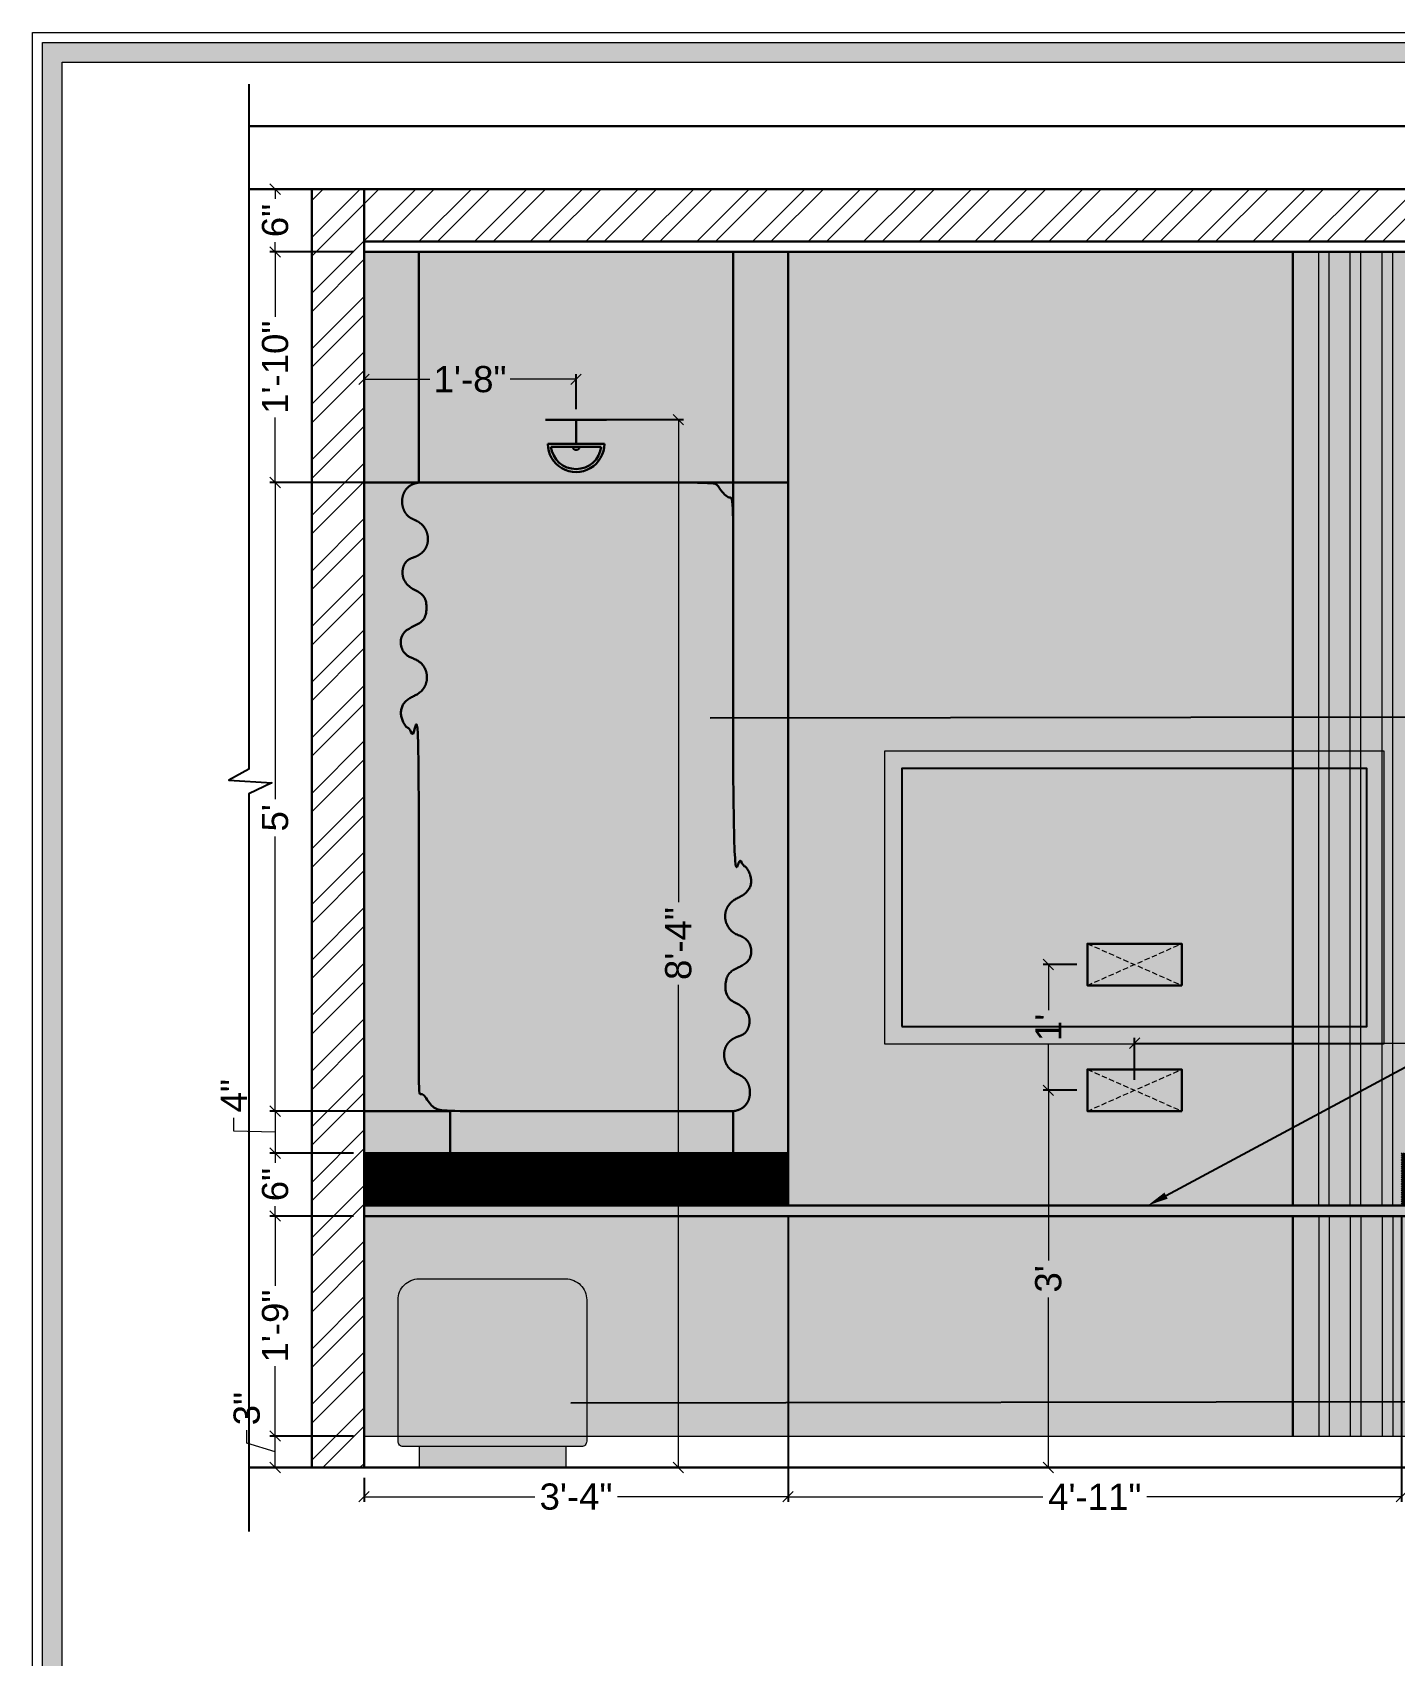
# Model space of a CAD drawing. Header units: millimetres. Extents: x 133760 to 136133, y -184957 to -182282.
# Drawn here: x 134092.3 to 134222.2, y -184469.4 to -184314.5 of the extents above; entities that cross this region are included whole.
import ezdxf
from ezdxf import colors
from ezdxf.entities.mleader import LeaderData, LeaderLine
from ezdxf.math import Vec2, Vec3

# ---------------------------------------------------------------- set-up
doc = ezdxf.new("R2010")
doc.units = ezdxf.units.MM
doc.header["$MEASUREMENT"] = 0
doc.header["$PDMODE"] = 35
for name, pattern in [('DASHED', [0.75, 0.5, -0.25]), ('DASHED2', [0.375, 0.25, -0.125]), ('DASHEDX2', [1.5, 1, -0.5])]:
    doc.linetypes.add(name, pattern=pattern)
doc.layers.get('Defpoints').update_dxf_attribs({"color": 220})
doc.layers.add('AR HATCH-7', color=7, linetype='Continuous')
for name, color, linetype, lineweight in [('Dimension', 10, 'DASHEDX2', 20), ('ELEC-wires', 1, 'DASHED2', 13), ('Electrical', 84, 'Continuous', 30), ('FURNITURE', 32, 'Continuous', 9), ('FURNITURE-1', 252, 'Continuous', 13), ('GF FALSE CEILING', 6, 'Continuous', 35), ('SECTION ( SLAB PLine )', 104, 'Continuous', 30), ('Text', 7, 'Continuous', 15), ('wall', 7, 'Continuous', 30)]:
    doc.layers.add(name, color=color, linetype=linetype, lineweight=lineweight)
doc.styles.add('Arial', font='arial.ttf')
doc.styles.add('style4', font='ARIALN.TTF')
doc.dimstyles.new('ISO-25', dxfattribs={"dimtxt": 2.5, "dimasz": 1, "dimexe": 0.5, "dimexo": 1, "dimtad": 0, "dimdec": 0, "dimlunit": 4, "dimtxsty": 'Arial', "dimblk": 'OBLIQUE', "dimcen": 2.5, "dimclrd": 1, "dimclre": 1, "dimclrt": 5, "dimadec": 0, "dimazin": 0, "dimtfac": 1, "dimtdec": 0, "dimtmove": 0, "dimatfit": 3, "dimfxl": 1, "dimtfillclr": 5, "dimlwd": -1, "dimarcsym": 0})

# ---------------------------------------------------------------- blocks, each defined once
blk = doc.blocks.new('ER4TA')
at = {"layer": 'FURNITURE', "ltscale": 3, "true_color": 0xdfe2e1, "transparency": 33554687}
h = blk.add_hatch(color=254, dxfattribs=at)
h.dxf.hatch_style = 1
edge = h.paths.add_edge_path()
edge.add_line((127947.03, 25927.52), (127961.03, 25927.52))
edge.add_arc((127961.03, 25925.52), 2, 0, 90, ccw=False)
edge.add_line((127963.03, 25925.52), (127963.03, 25912.02))
edge.add_arc((127962.53, 25912.02), 0.5, -90, 0, ccw=False)
edge.add_line((127962.53, 25911.52), (127945.53, 25911.52))
edge.add_arc((127945.53, 25912.02), 0.5, 180, 270, ccw=False)
edge.add_line((127945.03, 25912.02), (127945.03, 25925.52))
edge.add_arc((127947.03, 25925.52), 2, 90, 180, ccw=False)
at = {"layer": 'FURNITURE', "ltscale": 3, "true_color": 0xc9bfbb, "transparency": 33554687}
h = blk.add_hatch(color=9, dxfattribs=at)
h.dxf.hatch_style = 1
h.paths.add_polyline_path([(127961.03, 25909.52), (127947.03, 25909.52), (127947.03, 25911.52), (127961.03, 25911.52)])
at = {"layer": 'FURNITURE', "ltscale": 3}
for p, q in [((127947.03, 25911.52, 64536.69), (127947.03, 25909.52, 64536.69)), ((127961.03, 25911.52, 64536.69), (127961.03, 25909.52, 64536.69)), ((127947.03, 25909.52, 64536.69), (127961.03, 25909.52, 64536.69))]:
    blk.add_line(p, q, dxfattribs=at)
at = {"layer": 'FURNITURE', "ltscale": 3, "elevation": 64536.69}
blk.add_lwpolyline([(127947.03, 25927.52), (127961.03, 25927.52, -0.414214), (127963.03, 25925.52), (127963.03, 25912.02, -0.414214), (127962.53, 25911.52), (127945.53, 25911.52, -0.414214), (127945.03, 25912.02), (127945.03, 25925.52, -0.414214)], format="xyb", close=True, dxfattribs=at)
blk = doc.blocks.new('_Oblique')
at = {"layer": 'wall', "color": 0, "lineweight": -2}
blk.add_line((-0.5, -0.5), (0.5, 0.5), dxfattribs=at)
blk = doc.blocks.new('*D143')
at = {"layer": 'Defpoints', "color": 0, "transparency": 16777216}
for p in [(134164.38, -184426.45), (134123.93, -184451.45), (134164.38, -184454.24)]:
    blk.add_point(p, dxfattribs=at)
at = {"layer": 'FURNITURE', "color": 1, "lineweight": -2, "transparency": 16777216}
for p, q in [((134164.38, -184427.45), (134164.38, -184454.74)), ((134123.93, -184452.45), (134123.93, -184454.74))]:
    blk.add_line(p, q, dxfattribs=at)
at = {"layer": 'FURNITURE', "color": 1, "transparency": 16777216}
for p, q in [((134123.93, -184454.24), (134140.21, -184454.24)), ((134164.38, -184454.24), (134148.1, -184454.24))]:
    blk.add_line(p, q, dxfattribs=at)
at = {"layer": 'FURNITURE', "color": 1, "transparency": 16777216, "rotation": 180}
blk.add_blockref('_Oblique', (134123.93, -184454.24), dxfattribs=at)
at = {"layer": 'FURNITURE', "color": 1, "transparency": 16777216}
blk.add_blockref('_Oblique', (134164.38, -184454.24), dxfattribs=at)
at = {"layer": 'FURNITURE', "color": 5, "lineweight": 0, "transparency": 16777216, "insert": (134144.15, -184454.24), "char_height": 2.5, "attachment_point": 5, "style": 'Arial'}
blk.add_mtext('3\'-4"', dxfattribs=at)
blk = doc.blocks.new('*D144')
at = {"layer": 'Defpoints', "color": 0, "transparency": 16777216}
for p in [(134164.38, -184426.45), (134222.92, -184426.45), (134222.92, -184454.24)]:
    blk.add_point(p, dxfattribs=at)
at = {"layer": 'FURNITURE', "color": 1, "lineweight": -2, "transparency": 16777216}
for p, q in [((134164.38, -184427.45), (134164.38, -184454.74)), ((134222.92, -184427.45), (134222.92, -184454.74))]:
    blk.add_line(p, q, dxfattribs=at)
at = {"layer": 'FURNITURE', "color": 1, "transparency": 16777216}
for p, q in [((134164.38, -184454.24), (134188.68, -184454.24)), ((134222.92, -184454.24), (134198.62, -184454.24))]:
    blk.add_line(p, q, dxfattribs=at)
at = {"layer": 'FURNITURE', "color": 1, "transparency": 16777216, "rotation": 180}
blk.add_blockref('_Oblique', (134164.38, -184454.24), dxfattribs=at)
at = {"layer": 'FURNITURE', "color": 1, "transparency": 16777216}
blk.add_blockref('_Oblique', (134222.92, -184454.24), dxfattribs=at)
at = {"layer": 'FURNITURE', "color": 5, "lineweight": 0, "transparency": 16777216, "insert": (134193.65, -184454.24), "char_height": 2.5, "attachment_point": 5, "style": 'Arial'}
blk.add_mtext('4\'-11"', dxfattribs=at)
blk = doc.blocks.new('*D146')
at = {"layer": 'Defpoints', "color": 0, "transparency": 16777216}
for p in [(134115.45, -184448.45), (134123.93, -184448.45), (134123.93, -184451.45)]:
    blk.add_point(p, dxfattribs=at)
at = {"layer": 'FURNITURE', "color": 1, "transparency": 16777216}
for p, q in [((134112.74, -184449.14), (134112.74, -184447.89)), ((134115.45, -184449.95), (134112.74, -184449.14)), ((134115.45, -184451.45), (134115.45, -184448.45))]:
    blk.add_line(p, q, dxfattribs=at)
at = {"layer": 'FURNITURE', "color": 1, "lineweight": -2, "transparency": 16777216}
for p, q in [((134122.93, -184448.45), (134114.95, -184448.45)), ((134122.93, -184451.45), (134114.95, -184451.45))]:
    blk.add_line(p, q, dxfattribs=at)
at = {"layer": 'FURNITURE', "color": 1, "transparency": 16777216}
for p, rotation in [((134115.45, -184448.45), 90), ((134115.45, -184451.45), 270)]:
    blk.add_blockref('_Oblique', p, dxfattribs=dict(at, rotation=rotation))
at = {"layer": 'FURNITURE', "color": 5, "lineweight": 0, "transparency": 16777216, "insert": (134112.74, -184445.83), "char_height": 2.5, "attachment_point": 5, "rotation": 90, "style": 'Arial'}
blk.add_mtext('3"', dxfattribs=at)
blk = doc.blocks.new('*D147')
at = {"layer": 'Defpoints', "color": 0, "transparency": 16777216}
for p in [(134115.45, -184427.45), (134123.93, -184427.45), (134123.93, -184448.45)]:
    blk.add_point(p, dxfattribs=at)
at = {"layer": 'FURNITURE', "color": 1, "lineweight": -2, "transparency": 16777216}
for p, q in [((134122.93, -184427.45), (134114.95, -184427.45)), ((134122.93, -184448.45), (134114.95, -184448.45))]:
    blk.add_line(p, q, dxfattribs=at)
at = {"layer": 'FURNITURE', "color": 1, "transparency": 16777216}
for p, q in [((134115.45, -184427.45), (134115.45, -184434.12)), ((134115.45, -184448.45), (134115.45, -184441.78))]:
    blk.add_line(p, q, dxfattribs=at)
for p, rotation in [((134115.45, -184427.45), 90), ((134115.45, -184448.45), 270)]:
    blk.add_blockref('_Oblique', p, dxfattribs=dict(at, rotation=rotation))
at = {"layer": 'FURNITURE', "color": 5, "lineweight": 0, "transparency": 16777216, "insert": (134115.45, -184437.95), "char_height": 2.5, "attachment_point": 5, "rotation": 90, "style": 'Arial'}
blk.add_mtext('1\'-9"', dxfattribs=at)
blk = doc.blocks.new('*D148')
at = {"layer": 'Defpoints', "color": 0, "transparency": 16777216}
for p in [(134115.45, -184421.45), (134123.93, -184421.45), (134123.93, -184427.45)]:
    blk.add_point(p, dxfattribs=at)
at = {"layer": 'FURNITURE', "color": 1, "lineweight": -2, "transparency": 16777216}
for p, q in [((134122.93, -184421.45), (134114.95, -184421.45)), ((134122.93, -184427.45), (134114.95, -184427.45))]:
    blk.add_line(p, q, dxfattribs=at)
at = {"layer": 'FURNITURE', "color": 1, "transparency": 16777216}
for p, q in [((134115.45, -184421.45), (134115.45, -184422.38)), ((134115.45, -184427.45), (134115.45, -184426.52))]:
    blk.add_line(p, q, dxfattribs=at)
for p, rotation in [((134115.45, -184421.45), 90), ((134115.45, -184427.45), 270)]:
    blk.add_blockref('_Oblique', p, dxfattribs=dict(at, rotation=rotation))
at = {"layer": 'FURNITURE', "color": 5, "lineweight": 0, "transparency": 16777216, "insert": (134115.45, -184424.45), "char_height": 2.5, "attachment_point": 5, "rotation": 90, "style": 'Arial'}
blk.add_mtext('6"', dxfattribs=at)
blk = doc.blocks.new('*D149')
at = {"layer": 'Defpoints', "color": 0, "transparency": 16777216}
for p in [(134115.45, -184357.45), (134129.15, -184357.45), (134145, -184417.45)]:
    blk.add_point(p, dxfattribs=at)
at = {"layer": 'FURNITURE', "color": 1, "lineweight": -2, "transparency": 16777216}
for p, q in [((134128.15, -184357.45), (134114.95, -184357.45)), ((134144, -184417.45), (134114.95, -184417.45))]:
    blk.add_line(p, q, dxfattribs=at)
at = {"layer": 'FURNITURE', "color": 1, "transparency": 16777216}
for p, q in [((134115.45, -184357.45), (134115.45, -184387.68)), ((134115.45, -184417.45), (134115.45, -184391.23))]:
    blk.add_line(p, q, dxfattribs=at)
for p, rotation in [((134115.45, -184357.45), 90), ((134115.45, -184417.45), 270)]:
    blk.add_blockref('_Oblique', p, dxfattribs=dict(at, rotation=rotation))
at = {"layer": 'FURNITURE', "color": 5, "lineweight": 0, "transparency": 16777216, "insert": (134115.45, -184389.45), "char_height": 2.5, "attachment_point": 5, "rotation": 90, "style": 'Arial'}
blk.add_mtext("5'", dxfattribs=at)
blk = doc.blocks.new('*D150')
at = {"layer": 'Defpoints', "color": 0, "transparency": 16777216}
for p in [(134115.45, -184329.45), (134123.93, -184329.45), (134123.93, -184335.45)]:
    blk.add_point(p, dxfattribs=at)
at = {"layer": 'FURNITURE', "color": 1, "lineweight": -2, "transparency": 16777216}
for p, q in [((134122.93, -184329.45), (134114.95, -184329.45)), ((134122.93, -184335.45), (134114.95, -184335.45))]:
    blk.add_line(p, q, dxfattribs=at)
at = {"layer": 'FURNITURE', "color": 1, "transparency": 16777216}
for p, q in [((134115.45, -184329.45), (134115.45, -184330.38)), ((134115.45, -184335.45), (134115.45, -184334.52))]:
    blk.add_line(p, q, dxfattribs=at)
for p, rotation in [((134115.45, -184329.45), 90), ((134115.45, -184335.45), 270)]:
    blk.add_blockref('_Oblique', p, dxfattribs=dict(at, rotation=rotation))
at = {"layer": 'FURNITURE', "color": 5, "lineweight": 0, "transparency": 16777216, "insert": (134115.45, -184332.45), "char_height": 2.5, "attachment_point": 5, "rotation": 90, "style": 'Arial'}
blk.add_mtext('6"', dxfattribs=at)
blk = doc.blocks.new('*D151')
at = {"layer": 'Defpoints', "color": 0, "transparency": 16777216}
for p in [(134145, -184417.45), (134115.45, -184421.45), (134123.93, -184421.45)]:
    blk.add_point(p, dxfattribs=at)
at = {"layer": 'FURNITURE', "color": 1, "lineweight": -2, "transparency": 16777216}
for p, q in [((134144, -184417.45), (134114.95, -184417.45)), ((134122.93, -184421.45), (134114.95, -184421.45))]:
    blk.add_line(p, q, dxfattribs=at)
at = {"layer": 'FURNITURE', "color": 1, "transparency": 16777216}
for p, q in [((134115.45, -184417.45), (134115.45, -184421.45)), ((134111.5, -184419.34), (134111.5, -184418.09)), ((134115.45, -184419.45), (134111.5, -184419.34))]:
    blk.add_line(p, q, dxfattribs=at)
for p, rotation in [((134115.45, -184417.45), 90), ((134115.45, -184421.45), 270)]:
    blk.add_blockref('_Oblique', p, dxfattribs=dict(at, rotation=rotation))
at = {"layer": 'FURNITURE', "color": 5, "lineweight": 0, "transparency": 16777216, "insert": (134111.5, -184415.97), "char_height": 2.5, "attachment_point": 5, "rotation": 90, "style": 'Arial'}
blk.add_mtext('4"', dxfattribs=at)
blk = doc.blocks.new('*D152')
at = {"layer": 'Defpoints', "color": 0, "transparency": 16777216}
for p in [(134115.45, -184335.45), (134123.93, -184335.45), (134129.15, -184357.45)]:
    blk.add_point(p, dxfattribs=at)
at = {"layer": 'FURNITURE', "color": 1, "lineweight": -2, "transparency": 16777216}
for p, q in [((134122.93, -184335.45), (134114.95, -184335.45)), ((134128.15, -184357.45), (134114.95, -184357.45))]:
    blk.add_line(p, q, dxfattribs=at)
at = {"layer": 'FURNITURE', "color": 1, "transparency": 16777216}
for p, q in [((134115.45, -184335.45), (134115.45, -184341.65)), ((134115.45, -184357.45), (134115.45, -184351.25))]:
    blk.add_line(p, q, dxfattribs=at)
for p, rotation in [((134115.45, -184335.45), 90), ((134115.45, -184357.45), 270)]:
    blk.add_blockref('_Oblique', p, dxfattribs=dict(at, rotation=rotation))
at = {"layer": 'FURNITURE', "color": 5, "lineweight": 0, "transparency": 16777216, "insert": (134115.45, -184346.45), "char_height": 2.5, "attachment_point": 5, "rotation": 90, "style": 'Arial'}
blk.add_mtext('1\'-10"', dxfattribs=at)
blk = doc.blocks.new('A$C2E9001B6')
at = {"layer": 'Electrical', "ltscale": 10}
for p, q in [((0, 5), (5.83, 5)), ((2.92, 2.71), (2.92, 5)), ((0.21, 2.71), (5.62, 2.71)), ((0.51, 2.42), (5.32, 2.42))]:
    blk.add_line(p, q, dxfattribs=at)
at = {"layer": 'Electrical', "ltscale": 10, "extrusion": (0, 0, -1)}
for centre, major_axis, start_param, end_param in [((2.92, 2.71), (-1.91, 1.91), 2.356194, 5.497787), ((2.92, 2.71), (1.71, 1.71), 0.902965, 3.809424), ((2.92, 2.43), (-0.223, 0.223), 2.378522, 5.47546)]:
    blk.add_ellipse(centre, major_axis=major_axis, ratio=1, start_param=start_param, end_param=end_param, dxfattribs=at)
blk = doc.blocks.new('*D276')
at = {"layer": 'Defpoints', "color": 0, "transparency": 16777216}
for p in [(134123.93, -184347.6), (134123.93, -184351.45), (134144.15, -184351.45)]:
    blk.add_point(p, dxfattribs=at)
at = {"layer": 'FURNITURE', "color": 1, "lineweight": -2, "transparency": 16777216}
for p, q in [((134123.93, -184350.45), (134123.93, -184347.1)), ((134144.15, -184350.45), (134144.15, -184347.1))]:
    blk.add_line(p, q, dxfattribs=at)
at = {"layer": 'FURNITURE', "color": 1, "transparency": 16777216}
for p, q in [((134123.93, -184347.6), (134130.21, -184347.6)), ((134144.15, -184347.6), (134137.87, -184347.6))]:
    blk.add_line(p, q, dxfattribs=at)
at = {"layer": 'FURNITURE', "color": 1, "transparency": 16777216, "rotation": 180}
blk.add_blockref('_Oblique', (134123.93, -184347.6), dxfattribs=at)
at = {"layer": 'FURNITURE', "color": 1, "transparency": 16777216}
blk.add_blockref('_Oblique', (134144.15, -184347.6), dxfattribs=at)
at = {"layer": 'FURNITURE', "color": 5, "transparency": 16777216, "insert": (134134.04, -184347.6), "char_height": 2.5, "attachment_point": 5, "style": 'Arial'}
blk.add_mtext('1\'-8"', dxfattribs=at)
blk = doc.blocks.new('*D277')
at = {"layer": 'Defpoints', "color": 0, "transparency": 16777216}
for p in [(134144.15, -184351.45), (134144.15, -184451.45), (134153.92, -184451.45)]:
    blk.add_point(p, dxfattribs=at)
at = {"layer": 'FURNITURE', "color": 1, "lineweight": -2, "transparency": 16777216}
for p, q in [((134145.15, -184351.45), (134154.42, -184351.45)), ((134145.15, -184451.45), (134154.42, -184451.45))]:
    blk.add_line(p, q, dxfattribs=at)
at = {"layer": 'FURNITURE', "color": 1, "transparency": 16777216}
for p, q in [((134153.92, -184351.45), (134153.92, -184397.5)), ((134153.92, -184451.45), (134153.92, -184405.4))]:
    blk.add_line(p, q, dxfattribs=at)
for p, rotation in [((134153.92, -184351.45), 90), ((134153.92, -184451.45), 270)]:
    blk.add_blockref('_Oblique', p, dxfattribs=dict(at, rotation=rotation))
at = {"layer": 'FURNITURE', "color": 5, "transparency": 16777216, "insert": (134153.92, -184401.45), "char_height": 2.5, "attachment_point": 5, "rotation": 90, "style": 'Arial'}
blk.add_mtext('8\'-4"', dxfattribs=at)
blk = doc.blocks.new('RGH')
at = {"color": 242, "linetype": 'DASHED', "true_color": 0xcd2027}
for p, q in [((130318.55, 18194.22), (130309.54, 18198.2)), ((130318.55, 18198.2), (130309.54, 18194.22))]:
    blk.add_line(p, q, dxfattribs=at)
at = {"layer": 'ELEC-wires', "color": 5, "linetype": 'ByBlock', "lineweight": 30, "ltscale": 4}
blk.add_lwpolyline([(130309.54, 18198.2), (130318.55, 18198.2), (130318.55, 18194.22), (130309.54, 18194.22)], close=True, dxfattribs=at)
blk = doc.blocks.new('*D280')
at = {"layer": 'Defpoints', "color": 0, "transparency": 16777216}
for p in [(134264.45, -184410.96), (134197.45, -184415.45), (134264.45, -184415.45)]:
    blk.add_point(p, dxfattribs=at)
at = {"layer": 'FURNITURE', "color": 1, "lineweight": -2, "transparency": 16777216}
for p, q in [((134197.45, -184414.45), (134197.45, -184410.46)), ((134264.45, -184414.45), (134264.45, -184410.46))]:
    blk.add_line(p, q, dxfattribs=at)
at = {"layer": 'FURNITURE', "color": 1, "transparency": 16777216}
for p, q in [((134197.45, -184410.96), (134227, -184410.96)), ((134264.45, -184410.96), (134234.9, -184410.96))]:
    blk.add_line(p, q, dxfattribs=at)
at = {"layer": 'FURNITURE', "color": 1, "transparency": 16777216, "rotation": 180}
blk.add_blockref('_Oblique', (134197.45, -184410.96), dxfattribs=at)
at = {"layer": 'FURNITURE', "color": 1, "transparency": 16777216}
blk.add_blockref('_Oblique', (134264.45, -184410.96), dxfattribs=at)
at = {"layer": 'FURNITURE', "color": 5, "transparency": 16777216, "insert": (134230.95, -184410.96), "char_height": 2.5, "attachment_point": 5, "style": 'Arial'}
blk.add_mtext('5\'-7"', dxfattribs=at)
blk = doc.blocks.new('*D282')
at = {"layer": 'Defpoints', "color": 0, "transparency": 16777216}
for p in [(134192.94, -184415.45), (134189.22, -184451.45), (134192.94, -184451.45)]:
    blk.add_point(p, dxfattribs=at)
at = {"layer": 'FURNITURE', "color": 1, "lineweight": -2, "transparency": 16777216}
for p, q in [((134191.94, -184415.45), (134188.72, -184415.45)), ((134191.94, -184451.45), (134188.72, -184451.45))]:
    blk.add_line(p, q, dxfattribs=at)
at = {"layer": 'FURNITURE', "color": 1, "transparency": 16777216}
for p, q in [((134189.22, -184415.45), (134189.22, -184431.68)), ((134189.22, -184451.45), (134189.22, -184435.23))]:
    blk.add_line(p, q, dxfattribs=at)
for p, rotation in [((134189.22, -184415.45), 90), ((134189.22, -184451.45), 270)]:
    blk.add_blockref('_Oblique', p, dxfattribs=dict(at, rotation=rotation))
at = {"layer": 'FURNITURE', "color": 5, "transparency": 16777216, "insert": (134189.22, -184433.45), "char_height": 2.5, "attachment_point": 5, "rotation": 90, "style": 'Arial'}
blk.add_mtext("3'", dxfattribs=at)
blk = doc.blocks.new('*D283')
at = {"layer": 'Defpoints', "color": 0, "transparency": 16777216}
for p in [(134189.22, -184403.45), (134192.94, -184403.45), (134192.94, -184415.45)]:
    blk.add_point(p, dxfattribs=at)
at = {"layer": 'FURNITURE', "color": 1, "lineweight": -2, "transparency": 16777216}
for p, q in [((134191.94, -184403.45), (134188.72, -184403.45)), ((134191.94, -184415.45), (134188.72, -184415.45))]:
    blk.add_line(p, q, dxfattribs=at)
at = {"layer": 'FURNITURE', "color": 1, "transparency": 16777216}
for p, q in [((134189.22, -184403.45), (134189.22, -184407.8)), ((134189.22, -184415.45), (134189.22, -184411.11))]:
    blk.add_line(p, q, dxfattribs=at)
for p, rotation in [((134189.22, -184403.45), 90), ((134189.22, -184415.45), 270)]:
    blk.add_blockref('_Oblique', p, dxfattribs=dict(at, rotation=rotation))
at = {"layer": 'FURNITURE', "color": 5, "transparency": 16777216, "insert": (134189.22, -184409.45), "char_height": 2.5, "attachment_point": 5, "rotation": 90, "style": 'Arial'}
blk.add_mtext("1'", dxfattribs=at)

msp = doc.modelspace()

# ---------------------------------------------------------------- hatches: boundary and pattern name
at = {"layer": 'AR HATCH-7', "lineweight": 0, "true_color": 0x939598, "transparency": 33554687}
h = msp.add_hatch(dxfattribs=at)
h.set_pattern_fill('ANSI32', color=252, scale=10)
h.set_pattern_definition([(45, (-49.032, -1216.158), (-2.65165043, 2.65165043), []), (45, (-47.2642, -1216.158), (-2.65165043, 2.65165043), [])])
h.paths.add_polyline_path([(134277.45, -184329.45), (134273.45, -184329.45), (134273.45, -184451.45), (134277.45, -184451.45)])
h.paths.add_polyline_path([(134118.93, -184451.45), (134123.93, -184451.45), (134123.93, -184329.45), (134118.93, -184329.45)])
at = {"layer": 'Dimension', "true_color": 0xd39e00, "transparency": 33554687}
h = msp.add_hatch(color=42, dxfattribs=at)
h.paths.add_polyline_path([(134093.24, -184315.45), (134093.24, -184505.18), (134362.79, -184505.18), (134362.79, -184315.45)])
h.paths.add_polyline_path([(134095.13, -184317.34), (134360.89, -184317.34), (134360.89, -184503.29), (134095.13, -184503.29)], flags=16)
at = {"layer": 'FURNITURE', "lineweight": 0, "true_color": 0xbbab95, "transparency": 33554687}
h = msp.add_hatch(color=253, dxfattribs=at)
h.dxf.hatch_style = 1
h.paths.add_polyline_path([(134164.38, -184335.45), (134123.93, -184335.45), (134123.93, -184448.45), (134164.38, -184448.45)])
at = {"layer": 'FURNITURE', "lineweight": 30, "true_color": 0xf4f3f0, "transparency": 33554687}
h = msp.add_hatch(color=7, dxfattribs=at)
h.dxf.hatch_style = 1
h.paths.add_polyline_path([(134164.38, -184335.45), (134273.45, -184335.45), (134273.45, -184448.45), (134164.38, -184448.45)])
at = {"layer": 'FURNITURE', "lineweight": 30, "transparency": 33554687}
h = msp.add_hatch(color=256, dxfattribs=at)
h.dxf.hatch_style = 1
h.set_gradient(color1=(173, 221, 247), name='CURVED')
edge = h.paths.add_edge_path()
edge.add_spline(control_points=[(134129.15, -184357.45), (134128.94, -184357.5), (134128.48, -184357.59), (134127.68, -184358.23), (134127.4, -184359.53), (134128.04, -184360.79), (134129.13, -184361.12), (134130.03, -184362.02), (134130.14, -184363.55), (134129.12, -184364.52), (134127.97, -184364.75), (134127.5, -184365.81), (134127.7, -184366.97), (134128.58, -184367.66), (134129.69, -184368.12), (134130.02, -184369.41), (134129.63, -184370.85), (134128.36, -184371.22), (134127.42, -184372.01), (134127.36, -184373.14), (134128, -184374.1), (134129.12, -184374.33), (134129.92, -184375.31), (134130, -184376.58), (134129.28, -184377.63), (134128.2, -184377.98), (134127.4, -184378.83), (134127.43, -184380.07), (134128.03, -184380.92), (134128.69, -184381.34), (134129.03, -184381.37), (134129.15, -184381.49), (134129.15, -184393.81), (134129.15, -184406.13), (134129.15, -184414.45), (134129.15, -184416.21), (134130.39, -184417.45), (134132.15, -184417.45), (134141.15, -184417.45), (134150.15, -184417.45), (134159.15, -184417.45), (134159.36, -184417.41), (134159.83, -184417.31), (134160.63, -184416.68), (134160.91, -184415.38), (134160.26, -184414.12), (134159.17, -184413.79), (134158.28, -184412.89), (134158.16, -184411.36), (134159.19, -184410.38), (134160.33, -184410.16), (134160.8, -184409.1), (134160.61, -184407.94), (134159.73, -184407.24), (134158.61, -184406.79), (134158.28, -184405.5), (134158.67, -184404.05), (134159.94, -184403.68), (134160.88, -184402.89), (134160.94, -184401.76), (134160.3, -184400.81), (134159.19, -184400.58), (134158.39, -184399.6), (134158.31, -184398.32), (134159.03, -184397.27), (134160.11, -184396.92), (134160.9, -184396.07), (134160.88, -184394.83), (134160.27, -184393.99), (134159.61, -184393.56), (134159.28, -184393.53), (134159.15, -184393.41), (134159.15, -184380.74), (134159.15, -184370.6), (134159.15, -184360.45), (134159.15, -184358.7), (134157.91, -184357.45), (134156.15, -184357.45), (134147.15, -184357.45), (134138.15, -184357.45), (134129.15, -184357.45)], knot_values=[0, 0, 0, 0, 0.632638, 1.413144, 2.928614, 4.222367, 5.245329, 6.220295, 7.891233, 9.156798, 10.141883, 11.191183, 12.243957, 13.456736, 14.386005, 15.700967, 17.027899, 18.432099, 19.381434, 20.538609, 21.449313, 22.59625, 23.772303, 24.973015, 26.187224, 27.265462, 28.319553, 29.425362, 30.67925, 31.314518, 31.689878, 31.689878, 31.689878, 32.689878, 32.689878, 32.689878, 34.260675, 34.260675, 34.260675, 35.260675, 35.260675, 35.260675, 35.893312, 36.673819, 38.189289, 39.483042, 40.506004, 41.480969, 43.151907, 44.417473, 45.402558, 46.451858, 47.504632, 48.71741, 49.646679, 50.961642, 52.288574, 53.692773, 54.642109, 55.799283, 56.709988, 57.856925, 59.032978, 60.23369, 61.447898, 62.526137, 63.580228, 64.686036, 65.939925, 66.575193, 66.950553, 66.950553, 66.950553, 67.77408, 67.77408, 67.77408, 69.344876, 69.344876, 69.344876, 70.344876, 70.344876, 70.344876, 70.344876], weights=[1, 1, 1, 1, 1, 1, 1, 1, 1, 1, 1, 1, 1, 1, 1, 1, 1, 1, 1, 1, 1, 1, 1, 1, 1, 1, 1, 1, 1, 1, 1, 1, 1, 1, 1, 0.804738, 0.804738, 1, 1, 1, 1, 1, 1, 1, 1, 1, 1, 1, 1, 1, 1, 1, 1, 1, 1, 1, 1, 1, 1, 1, 1, 1, 1, 1, 1, 1, 1, 1, 1, 1, 1, 1, 1, 1, 1, 0.804738, 0.804738, 1, 1, 1, 1], degree=3, periodic=0)
at = {"layer": 'FURNITURE', "lineweight": 0, "true_color": 0x939598, "transparency": 33554687}
h = msp.add_hatch(color=252, dxfattribs=at)
h.dxf.hatch_style = 1
h.paths.add_polyline_path([(134173.59, -184411.02), (134221.25, -184411.02), (134221.25, -184383.08), (134173.59, -184383.08)])
at = {"layer": 'FURNITURE', "lineweight": 30, "true_color": 0xf2f2f3, "transparency": 33554687}
h = msp.add_hatch(dxfattribs=at)
h.set_pattern_fill('ANSI31')
h.set_pattern_definition([(45, (-142.2243, -924.51351), (-0.08838834765, 0.08838834765), [])])
h.paths.add_polyline_path([(134123.93, -184421.45), (134164.38, -184421.45), (134164.38, -184426.45), (134123.93, -184426.45)])
h.paths.add_polyline_path([(134222.92, -184421.45), (134273.45, -184421.45), (134273.45, -184426.45), (134222.92, -184426.45)])
at = {"layer": 'FURNITURE', "lineweight": 0, "true_color": 0xbbab95, "transparency": 33554687}
h = msp.add_hatch(color=253, dxfattribs=at)
h.dxf.hatch_style = 1
h.paths.add_polyline_path([(134123.93, -184426.45), (134273.45, -184426.45), (134273.45, -184427.45), (134123.93, -184427.45)])
at = {"layer": 'FURNITURE-1', "lineweight": 0, "transparency": 33554572}
h = msp.add_hatch(dxfattribs=at)
h.set_pattern_fill('ANSI32', color=6, scale=10)
h.set_pattern_definition([(45, (-49.032, -1216.158), (-2.65165043, 2.65165043), []), (45, (-47.2642, -1216.158), (-2.65165043, 2.65165043), [])])
h.paths.add_polyline_path([(134273.92, -184329.45), (134123.93, -184329.45), (134123.93, -184334.45), (134273.92, -184334.45)])

# ---------------------------------------------------------------- linework, layer by layer
at = {"layer": 'Dimension', "color": 42, "linetype": 'Continuous', "true_color": 0xd39e00, "transparency": 33554687}
for points in [[(134092.29, -184314.5), (134363.73, -184314.5), (134363.73, -184506.12), (134092.29, -184506.12)], [(134093.24, -184315.45), (134362.79, -184315.45), (134362.79, -184505.18), (134093.24, -184505.18)], [(134095.13, -184317.34), (134360.89, -184317.34), (134360.89, -184503.29), (134095.13, -184503.29)]]:
    msp.add_lwpolyline(points, close=True, dxfattribs=at)
at = {"layer": 'FURNITURE', "lineweight": 30}
for p, q in [((134129.15, -184357.45), (134129.15, -184335.45)), ((134159.15, -184361.72), (134159.15, -184335.45)), ((134164.38, -184421.45), (134164.38, -184335.45)), ((134212.55, -184426.45), (134212.55, -184335.45)), ((134164.38, -184357.45), (134123.93, -184357.45)), ((134132.15, -184417.45), (134123.93, -184417.45)), ((134132.15, -184417.45), (134132.15, -184421.45)), ((134159.15, -184417.45), (134159.15, -184421.45)), ((134144.15, -184421.45), (134144.15, -184426.45)), ((134273.45, -184426.45), (134123.93, -184426.45)), ((134273.45, -184427.45), (134123.93, -184427.45)), ((134212.55, -184448.45), (134212.55, -184427.45))]:
    msp.add_line(p, q, dxfattribs=at)
at = {"layer": 'FURNITURE', "lineweight": 0}
for p, q in [((134215.02, -184426.45), (134215.02, -184335.45)), ((134216.02, -184426.45), (134216.02, -184335.45)), ((134218.02, -184426.45), (134218.02, -184335.45)), ((134219.02, -184426.45), (134219.02, -184335.45)), ((134221.08, -184426.45), (134221.08, -184335.45)), ((134222.08, -184426.45), (134222.08, -184335.45)), ((134215.02, -184427.45), (134215.02, -184448.45)), ((134216.02, -184427.45), (134216.02, -184448.45)), ((134218.02, -184427.45), (134218.02, -184448.45)), ((134219.02, -184427.45), (134219.02, -184448.45)), ((134221.08, -184427.45), (134221.08, -184448.45)), ((134222.08, -184427.45), (134222.08, -184448.45)), ((134123.93, -184448.45), (134273.45, -184448.45))]:
    msp.add_line(p, q, dxfattribs=at)
at = {"layer": 'FURNITURE', "color": 252, "lineweight": 25, "true_color": 0x939598, "transparency": 33554687}
msp.add_lwpolyline([(134112.93, -184319.45), (134112.93, -184384.82), (134111.01, -184385.87), (134115.12, -184386.12), (134112.93, -184387.15), (134112.93, -184457.55)], dxfattribs=at)
at = {"layer": 'FURNITURE'}
msp.add_lwpolyline([(134173.59, -184411.02), (134221.25, -184411.02), (134221.25, -184383.08), (134173.59, -184383.08)], close=True, dxfattribs=at)
at = {"layer": 'FURNITURE', "lineweight": 25}
msp.add_lwpolyline([(134175.24, -184409.38), (134219.61, -184409.38), (134219.61, -184384.73), (134175.24, -184384.73)], close=True, dxfattribs=at)
at = {"layer": 'FURNITURE', "lineweight": 30}
for points in [[(134123.93, -184421.45), (134164.38, -184421.45), (134164.38, -184426.45), (134123.93, -184426.45)], [(134123.93, -184426.45), (134273.45, -184426.45), (134273.45, -184427.45), (134123.93, -184427.45)]]:
    msp.add_lwpolyline(points, close=True, dxfattribs=at)
msp.add_rational_spline([(134129.15, -184357.45), (134128.94, -184357.5), (134128.48, -184357.59), (134127.68, -184358.23), (134127.4, -184359.53), (134128.04, -184360.79), (134129.13, -184361.12), (134130.03, -184362.02), (134130.14, -184363.55), (134129.12, -184364.52), (134127.97, -184364.75), (134127.5, -184365.81), (134127.7, -184366.97), (134128.58, -184367.66), (134129.69, -184368.12), (134130.02, -184369.41), (134129.63, -184370.85), (134128.36, -184371.22), (134127.42, -184372.01), (134127.36, -184373.14), (134128, -184374.1), (134129.12, -184374.33), (134129.92, -184375.31), (134130, -184376.58), (134129.28, -184377.63), (134128.2, -184377.98), (134127.4, -184378.83), (134127.43, -184380.07), (134128.03, -184380.92), (134128.69, -184381.34), (134129.03, -184381.37), (134129.15, -184381.49), (134129.15, -184393.81), (134129.15, -184406.13), (134129.15, -184414.45), (134129.15, -184416.21), (134130.39, -184417.45), (134132.15, -184417.45), (134141.15, -184417.45), (134150.15, -184417.45), (134159.15, -184417.45), (134159.36, -184417.41), (134159.83, -184417.31), (134160.63, -184416.68), (134160.91, -184415.38), (134160.26, -184414.12), (134159.17, -184413.79), (134158.28, -184412.89), (134158.16, -184411.36), (134159.19, -184410.38), (134160.33, -184410.16), (134160.8, -184409.1), (134160.61, -184407.94), (134159.73, -184407.24), (134158.61, -184406.79), (134158.28, -184405.5), (134158.67, -184404.05), (134159.94, -184403.68), (134160.88, -184402.89), (134160.94, -184401.76), (134160.3, -184400.81), (134159.19, -184400.58), (134158.39, -184399.6), (134158.31, -184398.32), (134159.03, -184397.27), (134160.11, -184396.92), (134160.9, -184396.07), (134160.88, -184394.83), (134160.27, -184393.99), (134159.61, -184393.56), (134159.28, -184393.53), (134159.15, -184393.41), (134159.15, -184380.74), (134159.15, -184370.6), (134159.15, -184360.45), (134159.15, -184358.7), (134157.91, -184357.45), (134156.15, -184357.45), (134147.15, -184357.45), (134138.15, -184357.45), (134129.15, -184357.45)], [1, 1, 1, 1, 1, 1, 1, 1, 1, 1, 1, 1, 1, 1, 1, 1, 1, 1, 1, 1, 1, 1, 1, 1, 1, 1, 1, 1, 1, 1, 1, 1, 1, 1, 1, 0.804737854124, 0.804737854124, 1, 1, 1, 1, 1, 1, 1, 1, 1, 1, 1, 1, 1, 1, 1, 1, 1, 1, 1, 1, 1, 1, 1, 1, 1, 1, 1, 1, 1, 1, 1, 1, 1, 1, 1, 1, 1, 1, 0.804737854124, 0.804737854124, 1, 1, 1, 1], degree=3, knots=[0, 0, 0, 0, 0.632638, 1.413144, 2.928614, 4.222367, 5.245329, 6.220295, 7.891233, 9.156798, 10.141883, 11.191183, 12.243957, 13.456736, 14.386005, 15.700967, 17.027899, 18.432099, 19.381434, 20.538609, 21.449313, 22.59625, 23.772303, 24.973015, 26.187224, 27.265462, 28.319553, 29.425362, 30.67925, 31.314518, 31.689878, 31.689878, 31.689878, 32.689878, 32.689878, 32.689878, 34.260675, 34.260675, 34.260675, 35.260675, 35.260675, 35.260675, 35.893312, 36.673819, 38.189289, 39.483042, 40.506004, 41.480969, 43.151907, 44.417473, 45.402558, 46.451858, 47.504632, 48.71741, 49.646679, 50.961642, 52.288574, 53.692773, 54.642109, 55.799283, 56.709988, 57.856925, 59.032978, 60.23369, 61.447898, 62.526137, 63.580228, 64.686036, 65.939925, 66.575193, 66.950553, 66.950553, 66.950553, 67.77408, 67.77408, 67.77408, 69.344876, 69.344876, 69.344876, 70.344876, 70.344876, 70.344876, 70.344876], dxfattribs=at)
msp.add_open_spline([(134159.15, -184397.41), (134159.15, -184397.39), (134159.15, -184397.37), (134159.15, -184397.34)], degree=3, dxfattribs=at)
at = {"layer": 'GF FALSE CEILING', "lineweight": 30}
msp.add_lwpolyline([(134273.45, -184334.45), (134123.93, -184334.45), (134123.93, -184335.45), (134273.45, -184335.45)], close=True, dxfattribs=at)
at = {"layer": 'SECTION ( SLAB PLine )', "color": 1}
for p, q in [((134112.93, -184323.45), (134283.45, -184323.45)), ((134112.93, -184329.45), (134283.45, -184329.45)), ((134112.93, -184451.45), (134283.45, -184451.45))]:
    msp.add_line(p, q, dxfattribs=at)
at = {"layer": 'wall', "lineweight": 30}
for p, q in [((134118.93, -184451.45), (134118.93, -184329.45)), ((134123.93, -184451.45), (134123.93, -184329.45))]:
    msp.add_line(p, q, dxfattribs=at)

# ---------------------------------------------------------------- block references
at = {"transparency": 33554687}
msp.add_blockref('A$C2E9001B6', (134141.24, -184356.46), dxfattribs=at)
at = {"layer": 'ELEC-wires', "linetype": 'ByBlock', "lineweight": -3, "rotation": 180}
for p in [(264511.49, -166207.24), (264511.49, -166219.24)]:
    msp.add_blockref('RGH', p, dxfattribs=at)
at = {"layer": 'FURNITURE', "ltscale": 3}
msp.add_blockref('ER4TA', (6182.14, -210360.97, -64536.69), dxfattribs=at)

# ---------------------------------------------------------------- dimensions: what is measured, and where the dimension line sits
at = {"layer": 'FURNITURE', "lineweight": 0}
for base, p1, p2, picture, middle in [((134115.45, -184329.45), (134123.93, -184335.45), (134123.93, -184329.45), '*D150', (134115.45, -184332.45)), ((134115.45, -184335.45), (134129.15, -184357.45), (134123.93, -184335.45), '*D152', (134115.45, -184346.45)), ((134115.45, -184421.45), (134123.93, -184427.45), (134123.93, -184421.45), '*D148', (134115.45, -184424.45)), ((134115.45, -184427.45), (134123.93, -184448.45), (134123.93, -184427.45), '*D147', (134115.45, -184437.95)), ((134115.45, -184448.45), (134123.93, -184451.45), (134123.93, -184448.45), '*D146', (134112.74, -184447.26))]:
    dim = msp.add_linear_dim(base=base, p1=p1, p2=p2, angle=90, dimstyle='ISO-25', override={"dimtmove": 1}, dxfattribs=at)
    dim.commit()
    dim.dimension.update_dxf_attribs({"geometry": picture, "text_midpoint": middle})
at = {"layer": 'FURNITURE'}
for base, p1, p2, picture, middle in [((134123.93, -184347.6), (134144.15, -184351.45), (134123.93, -184351.45), '*D276', (134134.04, -184347.6)), ((134264.45, -184410.96), (134197.45, -184415.45), (134264.45, -184415.45), '*D280', (134230.95, -184410.96))]:
    dim = msp.add_linear_dim(base=base, p1=p1, p2=p2, dimstyle='ISO-25', dxfattribs=at)
    dim.commit()
    dim.dimension.update_dxf_attribs({"geometry": picture, "text_midpoint": middle})
for base, p1, p2, picture, middle in [((134153.92, -184451.45), (134144.15, -184351.45), (134144.15, -184451.45), '*D277', (134153.92, -184401.45)), ((134189.22, -184451.45), (134192.94, -184415.45), (134192.94, -184451.45), '*D282', (134189.22, -184433.45))]:
    dim = msp.add_linear_dim(base=base, p1=p1, p2=p2, angle=90, dimstyle='ISO-25', dxfattribs=at)
    dim.commit()
    dim.dimension.update_dxf_attribs({"geometry": picture, "text_midpoint": middle})
at = {"layer": 'FURNITURE', "lineweight": 0}
for base, p2, picture, middle in [((134115.45, -184357.45), (134129.15, -184357.45), '*D149', (134115.45, -184389.45)), ((134115.45, -184421.45), (134123.93, -184421.45), '*D151', (134111.5, -184417.46))]:
    dim = msp.add_linear_dim(base=base, p1=(134145, -184417.45), p2=p2, angle=90, dimstyle='ISO-25', override={"dimtmove": 1}, dxfattribs=at)
    dim.commit()
    dim.dimension.update_dxf_attribs({"geometry": picture, "text_midpoint": middle, "dimtype": 160})
at = {"layer": 'FURNITURE'}
dim = msp.add_linear_dim(base=(134189.22, -184403.45), p1=(134192.94, -184415.45), p2=(134192.94, -184403.45), angle=90, dimstyle='ISO-25', override={"dimtmove": 1}, dxfattribs=at)
dim.commit()
dim.dimension.update_dxf_attribs({"geometry": '*D283', "text_midpoint": (134189.22, -184409.45)})
at = {"layer": 'FURNITURE', "lineweight": 0}
dim = msp.add_linear_dim(base=(134164.38, -184454.24), p1=(134123.93, -184451.45), p2=(134164.38, -184426.45), dimstyle='ISO-25', dxfattribs=at)
dim.commit()
dim.dimension.update_dxf_attribs({"geometry": '*D143', "text_midpoint": (134144.15, -184454.24)})
dim = msp.add_linear_dim(base=(134222.92, -184454.24), p1=(134164.38, -184426.45), p2=(134222.92, -184426.45), dimstyle='ISO-25', override={"dimtmove": 1}, dxfattribs=at)
dim.commit()
dim.dimension.update_dxf_attribs({"geometry": '*D144', "text_midpoint": (134193.65, -184454.24)})

# ---------------------------------------------------------------- leaders
at = {"layer": 'Text', "color": 1, "lineweight": 0, "ltscale": 20}
ml = msp.add_multileader_mtext('Standard', dxfattribs=at)
ml.set_content('Storage mirror_\\PPly + veneer finish', color=1, style='style4')
ml.set_leader_properties()
ml.build(insert=Vec2(0, 0))
ml.multileader.update_dxf_attribs({"dogleg_length": 2.02, "arrow_head_size": 2})
ctx = ml.context
ctx.base_point, ctx.char_height, ctx.arrow_head_size, ctx.landing_gap_size, ctx.plane_origin = Vec3(134286.07, -184379.72), 3, 2, 0.4, Vec3(134219.03, -184379.72)
notes = []
notes.append((ctx, [(0, (1, 1, 0), (134284.04, -184379.72), (1, 0), 2.02, [(0, [(134154.96, -184379.91)], 0, [])])]))
ctx.mtext.insert = Vec3(134286.47, -184377.78)
ml = msp.add_multileader_mtext('Standard', dxfattribs=at)
ml.set_content('veneer finish\\Pshelf', color=1, style='style4')
ml.set_leader_properties()
ml.build(insert=Vec2(0, 0))
ml.multileader.update_dxf_attribs({"dogleg_length": 2.02, "arrow_head_size": 2})
ctx = ml.context
ctx.base_point, ctx.char_height, ctx.arrow_head_size, ctx.landing_gap_size, ctx.plane_origin = Vec3(134286.23, -184413.03), 3, 2, 0.4, Vec3(134219.03, -184413.03)
notes.append((ctx, [(0, (1, 1, 0), (134223.67, -184413.03), (1, 0), 62.55, [(0, [(134198.69, -184426.45)], 0, [])])]))
ctx.mtext.insert = Vec3(134286.63, -184411.5)
ml = msp.add_multileader_mtext('Standard', dxfattribs=at)
ml.set_content('Pouf', color=1, style='style4')
ml.set_leader_properties()
ml.build(insert=Vec2(0, 0))
ml.multileader.update_dxf_attribs({"dogleg_length": 2.02, "arrow_head_size": 2})
ctx = ml.context
ctx.base_point, ctx.char_height, ctx.arrow_head_size, ctx.landing_gap_size, ctx.plane_origin = Vec3(134286.07, -184445.08), 3, 2, 0.4, Vec3(134219.03, -184445.08)
notes.append((ctx, [(0, (1, 1, 0), (134284.04, -184445.08), (1, 0), 2.02, [(0, [(134141.67, -184445.27)], 0, [])])]))
ctx.mtext.insert = Vec3(134286.47, -184443.55)
for ctx, leaders in notes:
    for number, flags, end, landing, length, lines in leaders:
        leader = LeaderData()
        leader.index, (leader.has_last_leader_line, leader.has_dogleg_vector, leader.attachment_direction) = number, flags
        leader.last_leader_point, leader.dogleg_vector, leader.dogleg_length = Vec3(end), Vec3(landing), length
        for number, points, colour, breaks in lines:
            line = LeaderLine()
            line.index, line.vertices, line.color, line.breaks = number, Vec3.list(points), colors.encode_raw_color(colour), breaks
            leader.lines.append(line)
        ctx.leaders.append(leader)

doc.saveas('drawing.dxf')
